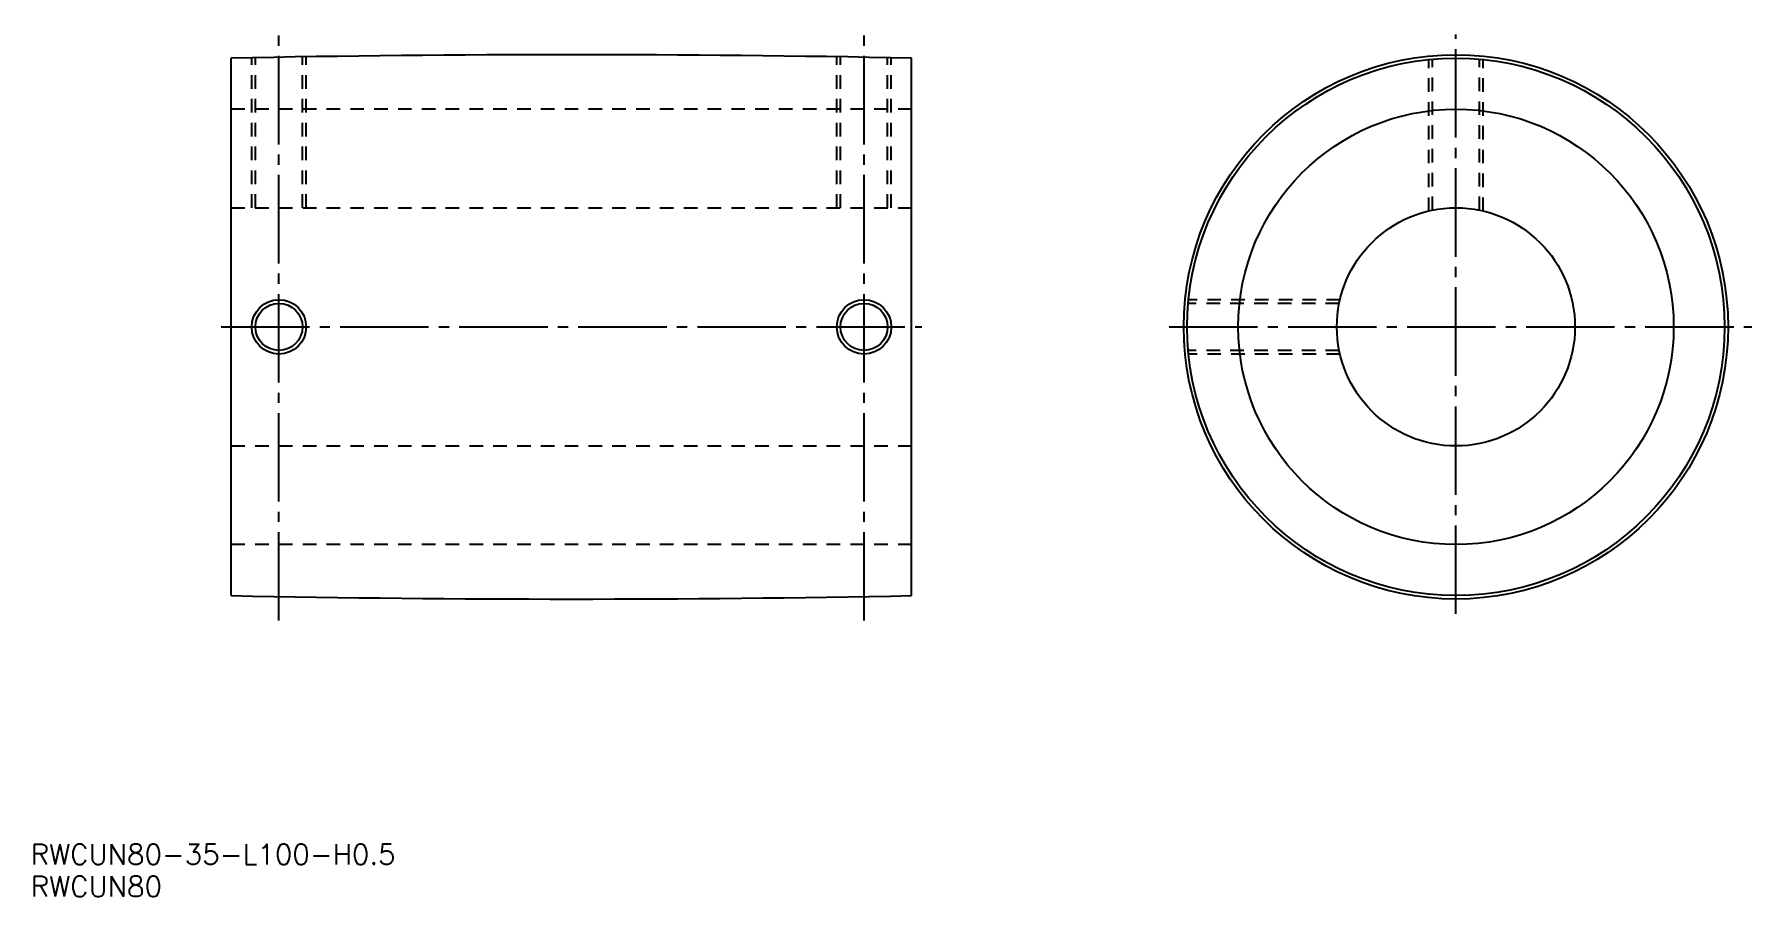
# Model space of a CAD drawing. Extents: x 84 to 336, y 147 to 274.
import ezdxf

# ---------------------------------------------------------------- set-up
doc = ezdxf.new("R2010")
doc.units = 0
doc.linetypes.add('CENTER', pattern=[17.5, 13, -1.5, 1.5, -1.5])
doc.linetypes.add('DASHED', pattern=[3.5, 2, -1.5])
doc.layers.get('0').update_dxf_attribs({"linetype": 'CONTINUOUS'})
doc.layers.add('CENTER', color=1, linetype='CENTER')
doc.styles.get("Standard").update_dxf_attribs({"font": 'txt.shx', "bigfont": '@extfont2.shx'})

msp = doc.modelspace()

# ---------------------------------------------------------------- linework, layer by layer
at = {"color": 7, "linetype": 'CONTINUOUS'}
for p, q in [((113.01, 191.11), (113.01, 270.11)), ((213.01, 191.11), (213.01, 270.11))]:
    msp.add_line(p, q, dxfattribs=at)
at = {"color": 3, "linetype": 'DASHED'}
for p, q in [((116.01, 248.11), (116.01, 270.17)), ((116.55, 248.11), (116.55, 270.18)), ((123.47, 248.11), (123.47, 270.3)), ((124.01, 248.11), (124.01, 270.31)), ((202.01, 248.11), (202.01, 270.31)), ((202.55, 248.11), (202.55, 270.3)), ((209.47, 248.11), (209.47, 270.18)), ((210.01, 248.11), (210.01, 270.17)), ((289.01, 247.65), (289.01, 270)), ((289.55, 247.76), (289.55, 270.03)), ((296.47, 247.76), (296.47, 270.03)), ((297.01, 247.65), (297.01, 270)), ((213.01, 262.61), (113.01, 262.61)), ((113.01, 248.11), (213.01, 248.11)), ((275.85, 234.07), (253.59, 234.07)), ((275.97, 234.61), (253.62, 234.61)), ((275.85, 227.15), (253.59, 227.15)), ((275.97, 226.61), (253.62, 226.61)), ((113.01, 213.11), (213.01, 213.11)), ((213.01, 198.61), (113.01, 198.61))]:
    msp.add_line(p, q, dxfattribs=at)
at = {"color": 7, "linetype": 'CONTINUOUS'}
for centre, radius in [((293.01, 230.61), 40), ((293.01, 230.61), 39.5), ((293.01, 230.61), 32), ((293.01, 230.61), 17.5), ((120.01, 230.61), 3.46), ((206.01, 230.61), 3.46)]:
    msp.add_circle(centre, radius, dxfattribs=at)
at = {"color": 3, "linetype": 'CONTINUOUS'}
for centre in [(120.01, 230.61), (206.01, 230.61)]:
    msp.add_circle(centre, 4, dxfattribs=at)
at = {"color": 7, "linetype": 'CONTINUOUS'}
for centre, start, end in [((163.01, -2229.64), 88.85412, 91.14588), ((163.01, 2690.86), 268.85412, 271.14588)]:
    msp.add_arc(centre, 2500.25, start, end, dxfattribs=at)
at = {"layer": 'CENTER', "color": 1, "linetype": 'CENTER'}
for p, q in [((120.01, 187.44), (120.01, 273.61)), ((206.01, 187.44), (206.01, 273.61)), ((293.01, 188.43), (293.01, 273.6)), ((111.51, 230.61), (214.51, 230.61)), ((250.84, 230.61), (336.48, 230.61))]:
    msp.add_line(p, q, dxfattribs=at)

# ---------------------------------------------------------------- texts
at = {"color": 7, "linetype": 'CONTINUOUS'}
for s, p in [('RWCUN80-35-L100-H0.5', (83.54, 151.59)), ('RWCUN80', (83.54, 146.87))]:
    msp.add_text(s, height=3, dxfattribs=at).set_placement(p)

doc.saveas('drawing.dxf')
